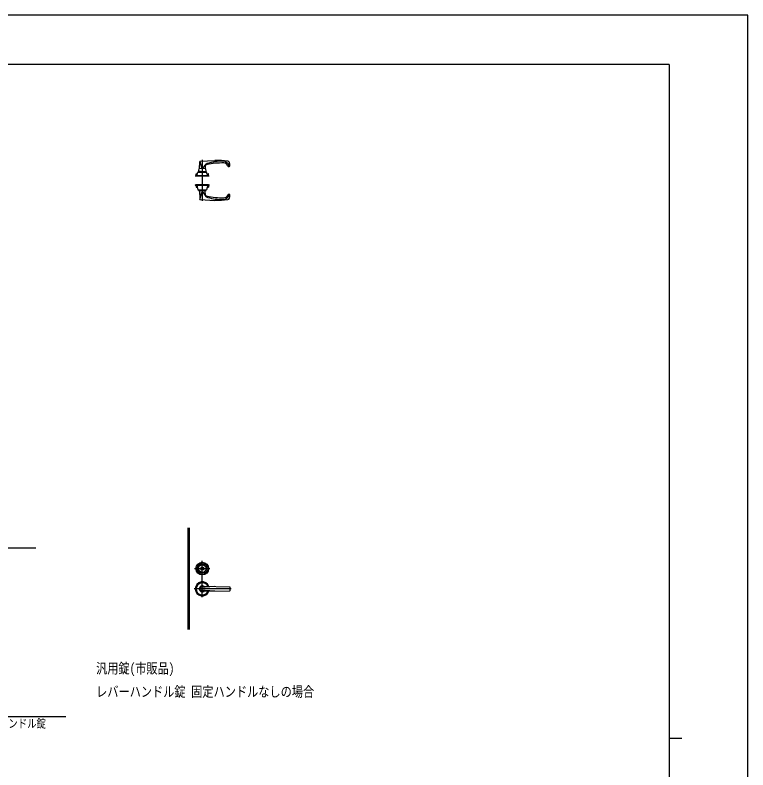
# Model space of a CAD drawing. Units: millimetres, scale not verified. Extents: x -4205 to 4205, y -2970 to 2970.
# Drawn here: x 1322 to 4205, y 0 to 2970 of the extents above; entities that cross this region are included whole.
import ezdxf
from ezdxf.enums import TextEntityAlignment as Align

# ---------------------------------------------------------------- set-up
doc = ezdxf.new("R2010")
doc.units = ezdxf.units.MM
doc.header["$LTSCALE"] = 10
for name, color, linetype in [('0-1_FRONT_V1', 7, 'Continuous'), ('0-2_USER1', 3, 'Continuous'), ('0-3_YKK_12', 2, 'Continuous'), ('0-5_YKK_A1', 4, 'Continuous'), ('0-6_YKK_D', 6, 'Continuous'), ('0-7_YKK_ZWAK', 7, 'Continuous')]:
    doc.layers.add(name, color=color, linetype=linetype)
doc.styles.add('ＭＳ ゴシック', font='')
doc.styles.get('ＭＳ ゴシック').set_extended_font_data('MS Gothic')

msp = doc.modelspace()

# ---------------------------------------------------------------- linework, layer by layer
at = {"layer": '0-1_FRONT_V1'}
for p, q in [((2001.52, 952.33), (2001.52, 552.33)), ((2007.52, 952.33), (2007.52, 552.33))]:
    msp.add_line(p, q, dxfattribs=at)
at = {"layer": '0-3_YKK_12'}
msp.add_line((2058.52, 2400.55), (2058.52, 2238.55), dxfattribs=at)
at = {"layer": '0-5_YKK_A1'}
for p, q in [((2047.32, 2365.76), (2048.45, 2393.22)), ((2048.76, 2394.22), (2056.67, 2366.53)), ((2050.34, 2395.14), (2108.52, 2398.05)), ((2060.95, 2366.51), (2069.65, 2378.95)), ((2036.52, 2338.05), (2041.4, 2352.21)), ((2041.88, 2352.55), (2075.16, 2352.55)), ((2043.52, 2352.95), (2043.52, 2352.55)), ((2044.02, 2354.05), (2045.9, 2364.86)), ((2072.92, 2353.55), (2044.12, 2353.55)), ((2051.52, 2354.55), (2051.52, 2353.55)), ((2051.52, 2353.55), (2065.52, 2353.55)), ((2065.52, 2354.55), (2065.52, 2353.55)), ((2065.77, 2354.05), (2073.02, 2354.05)), ((2069.48, 2371.64), (2069.72, 2365.76)), ((2071.14, 2364.86), (2073.02, 2354.05)), ((2073.52, 2352.55), (2073.52, 2352.95)), ((2080.52, 2338.05), (2075.64, 2352.21)), ((2031.02, 2338.05), (2086.02, 2338.05)), ((2031.02, 2338.05), (2031.02, 2337.05)), ((2031.02, 2337.05), (2086.02, 2337.05)), ((2083.52, 2338.05), (2033.52, 2338.05)), ((2033.52, 2338.05), (2033.52, 2337.05)), ((2083.52, 2337.05), (2033.52, 2337.05)), ((2034.52, 2338.05), (2034.52, 2345.75)), ((2034.52, 2338.05), (2082.52, 2338.05)), ((2034.82, 2346.05), (2039.28, 2346.05)), ((2080.52, 2338.05), (2036.52, 2338.05)), ((2037.02, 2338.05), (2037.02, 2337.05)), ((2040.52, 2338.05), (2040.52, 2337.05)), ((2043.02, 2337.55), (2043.02, 2338.05)), ((2043.52, 2337.05), (2073.52, 2337.05)), ((2046.02, 2338.05), (2046.02, 2337.05)), ((2055.52, 2338.05), (2055.52, 2337.05)), ((2061.52, 2338.05), (2061.52, 2337.05)), ((2071.02, 2338.05), (2071.02, 2337.05)), ((2074.02, 2338.05), (2074.02, 2337.55)), ((2076.52, 2338.05), (2076.52, 2337.05)), ((2077.76, 2346.05), (2082.22, 2346.05)), ((2080.02, 2338.05), (2080.02, 2337.05)), ((2082.52, 2338.05), (2082.52, 2345.75)), ((2083.52, 2338.05), (2083.52, 2337.05)), ((2086.02, 2338.05), (2086.02, 2337.05)), ((2031.02, 2302.05), (2086.02, 2302.05)), ((2031.02, 2302.05), (2031.02, 2301.05)), ((2031.02, 2301.05), (2086.02, 2301.05)), ((2083.52, 2302.05), (2033.52, 2302.05)), ((2033.52, 2301.05), (2033.52, 2302.05)), ((2083.52, 2301.05), (2033.52, 2301.05)), ((2034.52, 2301.05), (2034.52, 2293.35)), ((2034.52, 2301.05), (2082.52, 2301.05)), ((2034.82, 2293.05), (2038.68, 2293.05)), ((2080.52, 2301.05), (2036.52, 2301.05)), ((2036.52, 2301.05), (2041.42, 2282.92)), ((2037.02, 2302.05), (2037.02, 2301.05)), ((2040.52, 2301.05), (2040.52, 2302.05)), ((2046.02, 2302.05), (2046.02, 2301.05)), ((2055.52, 2302.05), (2055.52, 2301.05)), ((2061.52, 2302.05), (2061.52, 2301.05)), ((2071.02, 2302.05), (2071.02, 2301.05)), ((2080.52, 2301.05), (2075.62, 2282.92)), ((2076.52, 2301.05), (2076.52, 2302.05)), ((2078.36, 2293.05), (2082.22, 2293.05)), ((2080.02, 2302.05), (2080.02, 2301.05)), ((2082.52, 2301.05), (2082.52, 2293.35)), ((2083.52, 2301.05), (2083.52, 2302.05)), ((2086.02, 2302.05), (2086.02, 2301.05)), ((2041.9, 2282.55), (2075.14, 2282.55)), ((2043.52, 2280.65), (2043.52, 2282.55)), ((2044.12, 2280.05), (2072.92, 2280.05)), ((2047.05, 2280.05), (2048.45, 2245.87)), ((2048.76, 2244.88), (2056.76, 2272.88)), ((2060.32, 2273.48), (2069.65, 2260.15)), ((2069.48, 2267.46), (2069.99, 2280.05)), ((2073.52, 2280.65), (2073.52, 2282.55)), ((2050.34, 2243.96), (2108.52, 2241.05)), ((2058.52, 679.83), (2058.52, 822.33)), ((2028.52, 792.33), (2088.52, 792.33)), ((2054.17, 792.02), (2055.62, 791.18)), ((2054.77, 793.38), (2056.16, 792.58)), ((2055.62, 791.18), (2057.17, 791.18)), ((2056.16, 792.58), (2056.84, 792.58)), ((2057.17, 791.18), (2057.86, 792.38)), ((2057.86, 792.38), (2059.18, 792.38)), ((2059.18, 792.38), (2059.87, 791.18)), ((2059.62, 793.58), (2060.2, 792.58)), ((2059.87, 791.18), (2061.42, 791.18)), ((2060.2, 792.58), (2060.88, 792.58)), ((2060.88, 792.58), (2062.27, 793.38)), ((2061.42, 791.18), (2062.87, 792.02)), ((2062.27, 793.38), (2062.87, 793.38)), ((2062.87, 792.02), (2062.87, 793.38)), ((2108.52, 721.64), (2050.01, 717.58)), ((2058.52, 722.33), (2166.53, 720.84)), ((2167.52, 719.84), (2167.52, 704.81)), ((2172.52, 712.33), (2026.02, 712.33)), ((2108.52, 703.02), (2050.01, 707.08)), ((2166.53, 703.81), (2058.52, 702.33))]:
    msp.add_line(p, q, dxfattribs=at)
for points in [[(2051.27, 2354.55), (2051.27, 2354.05), (2044.02, 2354.05)], [(2051.27, 2354.55), (2065.77, 2354.55), (2065.77, 2354.05)], [(2054.17, 792.02), (2054.17, 793.38), (2054.77, 793.38)], [(2056.84, 792.58), (2057.42, 793.58), (2059.62, 793.58)]]:
    msp.add_lwpolyline(points, dxfattribs=at)
for radius in [25, 22, 17, 15, 6.35, 5.6]:
    msp.add_circle((2058.52, 792.33), radius, dxfattribs=at)
for centre, radius, start, end in [((2050.44, 2393.14), 2, 92.86266, 177.6633), ((2079.47, 2372.05), 10, 101.71063, 182.33739), ((2086.04, 2367.48), 20, 106.68945, 145.00003), ((2138.33, 2088.08), 300, 89.08044, 101.71077), ((2137.73, 2195.06), 200, 89.41337, 106.68945), ((2108.52, 1998.05), 400, 82.81924, 90), ((2139.52, 2370.05), 25, 10.87116, 89.41339), ((2142.87, 2371.05), 17, 20.41621, 89.08044), ((2157.52, 2386.97), 8, 19.09786, 82.81924), ((2163.02, 2378.55), 4.5, 200.41621, 6.70986), ((2117.83, 2373.23), 50, 6.70985, 19.09794), ((2041.88, 2352.05), 0.5, 90, 160.97439), ((2044.12, 2352.95), 0.6, 90, 180), ((2046.88, 2364.69), 1, 98.47124, 170.14881), ((2058.52, 2286.55), 80, 81.52876, 98.47124), ((2070.16, 2364.69), 1, 9.85119, 81.52876), ((2072.92, 2352.95), 0.6, 0, 90), ((2075.16, 2352.05), 0.5, 19.02561, 90), ((2034.82, 2345.75), 0.3, 90, 180), ((2043.52, 2337.55), 0.5, 180, 270), ((2073.52, 2337.55), 0.5, 270, 0), ((2082.22, 2345.75), 0.3, 0, 90), ((2034.82, 2293.35), 0.3, 180, 270), ((2082.22, 2293.35), 0.3, 270, 0), ((2041.9, 2283.05), 0.5, 195.12401, 270), ((2044.12, 2280.65), 0.6, 180, 270), ((2058.68, 2272.33), 2, 34.99933, 164.05376), ((2079.47, 2267.05), 10, 177.66261, 258.28937), ((2086.04, 2271.62), 20, 214.99997, 253.31055), ((2072.92, 2280.65), 0.6, 270, 0), ((2075.14, 2283.05), 0.5, 270, 344.87599), ((2138.33, 2551.01), 300, 258.28923, 270.91956), ((2139.52, 2269.05), 25, 270.58661, 349.12884), ((2142.87, 2268.05), 17, 270.91956, 339.58379), ((2163.02, 2260.55), 4.5, 353.29014, 159.58379), ((2117.83, 2265.86), 50, 340.90206, 353.29015), ((2050.44, 2245.95), 2, 182.3367, 267.13734), ((2137.73, 2444.04), 200, 253.31055, 270.58663), ((2108.52, 2641.05), 400, 270, 277.18076), ((2157.52, 2252.12), 8, 277.18076, 340.90214), ((2058.52, 792.33), 2.75, 9.44209, 170.55791), ((2058.52, 792.33), 2.75, 204.71985, 335.28015), ((2058.52, 712.33), 27.5, 20.53124, 339.46612), ((2058.52, 712.33), 24, 23.83151, 336.16585), ((2058.52, 712.33), 12, 55.64593, 304.35407), ((2058.52, 712.33), 10, 148.33183, 211.66817), ((1490.73, 1422.71), 900, 308.41959, 308.84876), ((2058.52, 712.33), 10, 90, 108.93641), ((2166.52, 719.84), 1, 0, 89.20969), ((1490.73, 1.95), 900, 51.15125, 51.58041), ((2058.52, 712.33), 10, 251.06358, 270), ((2166.52, 704.81), 1, 270.78769, 0)]:
    msp.add_arc(centre, radius, start, end, dxfattribs=at)
at = {"layer": '0-6_YKK_D'}
for points in [[(81.59, 1062.27), (98.24, 1058.87), (1001.02, 874.11), (1403.32, 874.11)], [(158.02, 708.58), (172.66, 699.94), (1001.02, 210.55), (1521.92, 210.55)]]:
    msp.add_lwpolyline(points, dxfattribs=at)
at = {"layer": '0-7_YKK_ZWAK'}
for p, q in [((3895.02, 2775), (-3904.98, 2775)), ((3895.02, 2775), (3895.02, -2525)), ((3895.02, 125), (3945.02, 125))]:
    msp.add_line(p, q, dxfattribs=at)
msp.add_lwpolyline([(-4205, -2970), (4205, -2970), (4205, 2970), (-4205, 2970)], close=True, dxfattribs=at)

# ---------------------------------------------------------------- texts
at = {"layer": '0-2_USER1', "style": 'ＭＳ ゴシック', "width": 0.8}
for s, p in [('汎用錠(市販品)', (1640.8, 367.24)), ('レバーハンドル錠 固定ハンドルなしの場合', (1640.8, 275.58))]:
    msp.add_text(s, height=40.32, dxfattribs=at).set_placement(p, align=Align.BOTTOM_LEFT)
at = {"layer": '0-6_YKK_D', "style": 'ＭＳ ゴシック', "width": 0.8}
msp.add_text('主錠：レバーハンドル錠', height=32.99, dxfattribs=at).set_placement((1037.02, 156), align=Align.BOTTOM_LEFT)

doc.saveas('drawing.dxf')
